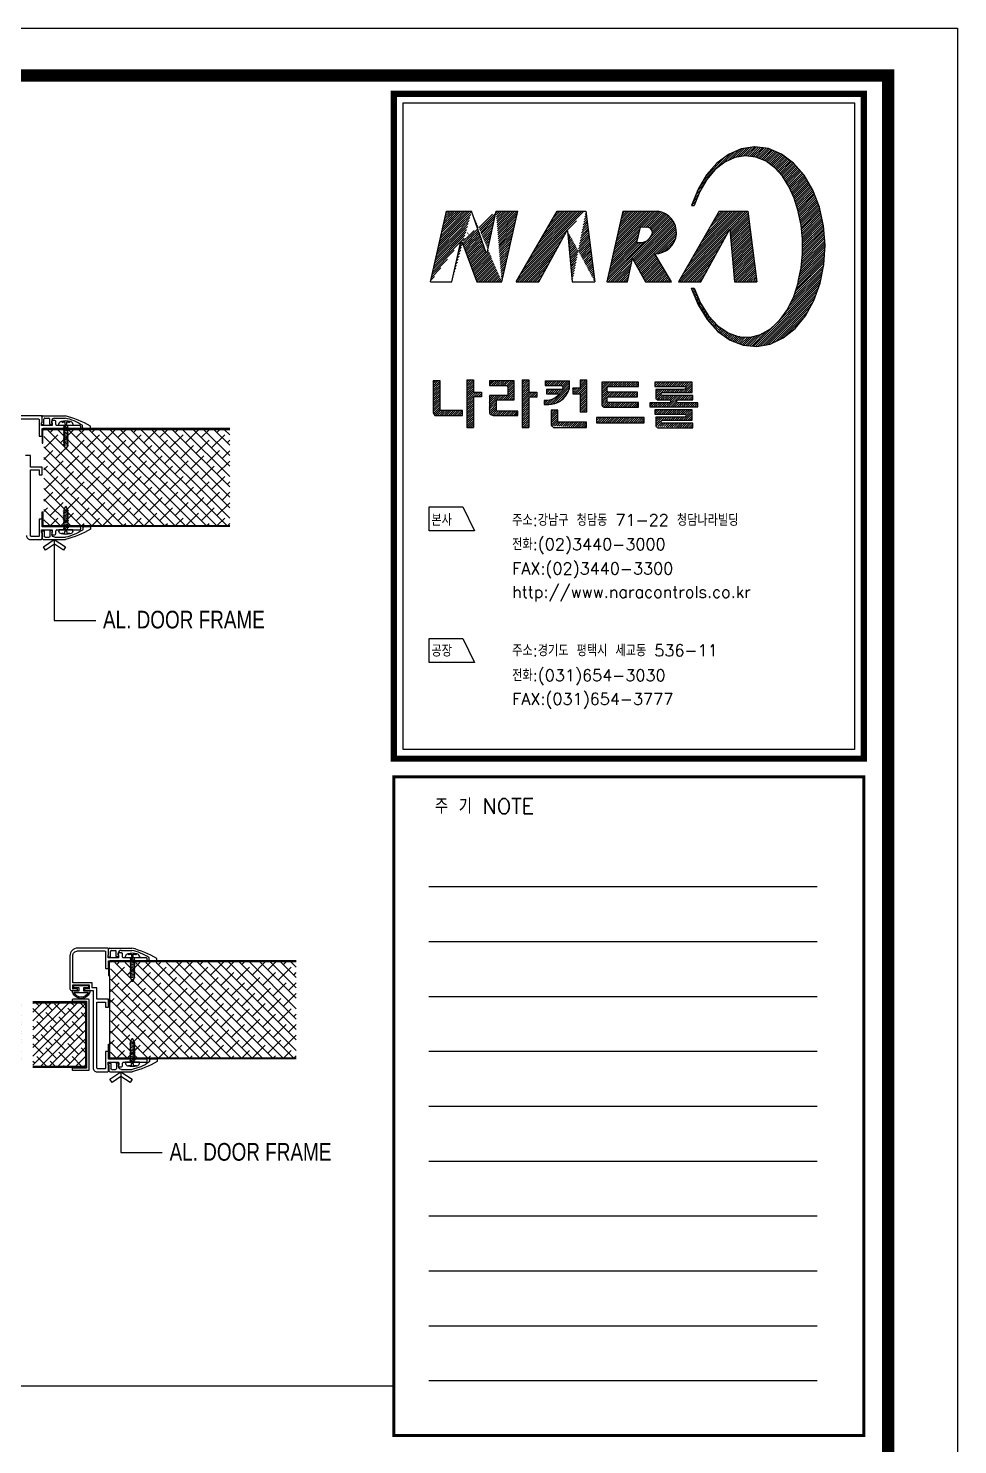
# Model space of a CAD drawing. Header units: millimetres. Extents: x 761574 to 813627, y -447408 to -384263.
# Drawn here: x 813154 to 813627, y -384985 to -384263 of the extents above; entities that cross this region are included whole.
import ezdxf

# ---------------------------------------------------------------- set-up
doc = ezdxf.new("R2010")
doc.units = ezdxf.units.MM
doc.header["$LTSCALE"] = 500
for name, color, linetype in [('50t URETHANE PANEL', 3, 'Continuous'), ('ACCY', 5, 'Continuous'), ('DM', 4, 'Continuous'), ('FORM', 7, 'Continuous'), ('TEXT', 7, 'Continuous'), ('TEXT1', 2, 'Continuous'), ('WID', 4, 'Continuous'), ('몰드', 9, 'Continuous'), ('천정 PANNEL', 2, 'Continuous')]:
    doc.layers.add(name, color=color, linetype=linetype)
doc.styles.add('STYLE1', font='romans.shx', dxfattribs={"bigfont": 'hsw.shx'})
doc.styles.add('글씨1', font='stylu.ttf')
pattern_1 = [(45, (-11.3759, -7.50065), (-0.171711214, 0.171711214), [])]

# ---------------------------------------------------------------- blocks, each defined once
blk = doc.blocks.new('form')
at = {"layer": 'FORM'}
h = blk.add_hatch(dxfattribs=at)
h.set_pattern_fill('ANSI31', color=256, scale=1.942691, style=0)
h.set_pattern_definition(pattern_1)
edge = h.paths.add_edge_path()
edge.add_line((716.28, 522.42), (720.27, 522.42))
edge.add_line((719.34, 533.67), (717.88, 527.02))
edge.add_line((711.49, 533.67), (715.47, 533.67))
edge.add_line((712.35, 522.42), (713.78, 528.86))
edge.add_line((708.92, 522.42), (712.35, 522.42))
edge.add_line((708.92, 522.42), (711.49, 533.67))
edge.add_line((717.81, 527.02), (715.47, 533.67))
edge.add_line((713.9, 528.86), (716.28, 522.42))
edge.add_line((720.27, 522.42), (722.81, 533.67))
edge.add_line((719.34, 533.67), (722.81, 533.67))
h = blk.add_hatch(dxfattribs=at)
h.set_pattern_fill('ANSI31', color=256, scale=1.942691, style=0)
h.set_pattern_definition(pattern_1)
edge = h.paths.add_edge_path()
edge.add_line((729.09, 533.67), (733.65, 533.67))
edge.add_line((731.5, 522.42), (735.09, 522.42))
edge.add_line((730.74, 530.54), (731.5, 522.42))
edge.add_line((726.18, 522.42), (730.63, 530.54))
edge.add_line((733.65, 533.67), (735.09, 522.42))
edge.add_line((722.55, 522.42), (726.18, 522.42))
edge.add_line((722.55, 522.42), (729.09, 533.67))
h = blk.add_hatch(dxfattribs=at)
h.set_pattern_fill('ANSI31', color=256, scale=1.942691, style=0)
h.set_pattern_definition(pattern_1)
edge = h.paths.add_edge_path(flags=16)
edge.add_arc((742.35, 530.64), 1.96, 269.4167, 343.4025)
edge.add_arc((743.39, 530.25), 0.855, 348.5468, 460.0762)
edge.add_line((743.24, 531.09), (742.29, 531.1))
edge.add_line((742.29, 531.1), (741.72, 528.67))
edge.add_line((741.72, 528.67), (742.33, 528.68))
edge = h.paths.add_edge_path()
edge.add_arc((744.68, 530.29), 3.4, 269.0634, 442.7978)
edge.add_line((745.11, 533.67), (739.53, 533.67))
edge.add_line((739.53, 533.67), (736.99, 522.42))
edge.add_line((736.99, 522.42), (740.29, 522.42))
edge.add_line((740.29, 522.42), (741.1, 526.15))
edge.add_line((741.1, 526.15), (743.16, 522.42))
edge.add_line((743.16, 522.42), (747.3, 522.42))
edge.add_line((747.3, 522.42), (744.63, 526.89))
h = blk.add_hatch(dxfattribs=at)
h.set_pattern_fill('ANSI31', color=256, scale=1.942691, style=0)
h.set_pattern_definition(pattern_1)
h.paths.add_polyline_path([(754.86, 533.67), (759.44, 533.67), (760.86, 522.42), (757.31, 522.42), (756.55, 530.81), (751.98, 522.42), (748.42, 522.42)])
h = blk.add_hatch(dxfattribs=at)
h.set_pattern_fill('ANSI31', color=256, scale=1.942691, style=0)
h.set_pattern_definition(pattern_1)
h.paths.add_polyline_path([(710.46, 506.65), (709.33, 506.65), (709.33, 501.59), (709.39, 501.43), (709.49, 501.3), (709.64, 501.15), (709.74, 501.13), (709.88, 501.1), (714.03, 501.1), (714.03, 501.91), (710.46, 501.91)])
edge = h.paths.add_edge_path(flags=16)
edge.add_line((709.65, 501.14), (709.53, 501.27))
h = blk.add_hatch(dxfattribs=at)
h.set_pattern_fill('ANSI31', color=256, scale=1.942691, style=0)
h.set_pattern_definition(pattern_1)
h.paths.add_polyline_path([(715.78, 506.81), (715.78, 504.83), (717.05, 504.83), (717.05, 504.1), (715.79, 504.1), (715.79, 499.19), (714.7, 499.19), (714.7, 506.81)])
h = blk.add_hatch(dxfattribs=at)
h.set_pattern_fill('ANSI31', color=256, scale=1.942691, style=0)
h.set_pattern_definition(pattern_1)
h.paths.add_polyline_path([(722.25, 506.67), (718.34, 506.67), (718.34, 505.88), (721, 505.88), (721.1, 505.85), (721.2, 505.77), (721.24, 505.65), (721.24, 504.32), (718.39, 504.32), (718.33, 504.29), (718.31, 504.24), (718.31, 501.49), (718.37, 501.37), (718.46, 501.29), (718.62, 501.21), (718.89, 501.14), (722.85, 501.14), (722.85, 501.82), (719.56, 501.82), (719.45, 501.88), (719.43, 501.96), (719.43, 503.42), (719.45, 503.51), (719.53, 503.61), (722.25, 503.61)])
edge = h.paths.add_edge_path()
edge.add_line((718.31, 504.23), (718.4, 504.32))
edge.add_line((718.47, 501.28), (718.36, 501.39))
h = blk.add_hatch(dxfattribs=at)
h.set_pattern_fill('ANSI31', color=256, scale=1.942691, style=0)
h.set_pattern_definition(pattern_1)
h.paths.add_polyline_path([(723.54, 506.81), (724.58, 506.81), (724.58, 504.84), (725.83, 504.84), (725.83, 504.05), (724.58, 504.05), (724.58, 499.19), (723.54, 499.19)])
h = blk.add_hatch(dxfattribs=at)
h.set_pattern_fill('ANSI31', color=256, scale=1.942691, style=0)
h.set_pattern_definition(pattern_1)
h.paths.add_polyline_path([(727.17, 506.65), (731.07, 506.65), (731.07, 505.84), (731.07, 505.45), (730.77, 504.79), (730.44, 504.23), (730.05, 503.77), (729.45, 503.35), (729.02, 503.14), (728.72, 503.03), (728.2, 502.91), (727.79, 502.86), (727.02, 502.86), (727.02, 503.54), (727.52, 503.54), (727.88, 503.57), (728.24, 503.69), (728.62, 503.84), (728.94, 504.03), (729.2, 504.24), (729.37, 504.38), (729.4, 504.5), (729.34, 504.59), (727.39, 504.59), (727.39, 505.25), (729.83, 505.25), (729.93, 505.38), (729.98, 505.56), (729.95, 505.74), (729.86, 505.84), (729.79, 505.9), (727.17, 505.9)])
edge = h.paths.add_edge_path(flags=16)
edge.add_line((730, 503.73), (730.14, 503.87))
h = blk.add_hatch(dxfattribs=at)
h.set_pattern_fill('ANSI31', color=256, scale=1.942691, style=0)
h.set_pattern_definition(pattern_1)
h.paths.add_polyline_path([(733.81, 501.67), (732.75, 501.67), (732.75, 504.58), (731.58, 504.58), (731.58, 505.46), (732.74, 505.46), (732.74, 506.81), (733.81, 506.81)])
h = blk.add_hatch(dxfattribs=at)
h.set_pattern_fill('ANSI31', color=256, scale=1.942691, style=0)
h.set_pattern_definition(pattern_1)
h.paths.add_polyline_path([(742.04, 506.45), (736.2, 506.45), (736.2, 502.78), (736.23, 502.67), (736.31, 502.59), (736.47, 502.48), (736.54, 502.46), (742.05, 502.46), (742.05, 503.21), (737.16, 503.21), (737.06, 503.27), (737.03, 503.32), (737.03, 503.93), (737.07, 504.02), (737.16, 504.08), (737.23, 504.09), (741.87, 504.09), (741.87, 504.84), (737.28, 504.84), (737.13, 504.87), (737.05, 504.92), (737.04, 504.98), (737.04, 505.56), (737.09, 505.64), (737.17, 505.71), (737.26, 505.74), (742.04, 505.74)])
h = blk.add_hatch(dxfattribs=at)
h.set_pattern_fill('ANSI31', color=256, scale=1.942691, style=0)
h.set_pattern_definition(pattern_1)
h.paths.add_polyline_path([(750.58, 506.42), (744.64, 506.42), (744.64, 505.75), (749.4, 505.75), (749.53, 505.71), (749.58, 505.64), (749.6, 505.55), (749.59, 505.44), (749.43, 505.31), (749.26, 505.27), (744.77, 505.27), (744.77, 503.89), (744.81, 503.8), (744.89, 503.73), (745, 503.63), (745.08, 503.6), (746.98, 503.6), (747.07, 503.57), (747.11, 503.53), (747.14, 503.5), (747.14, 503.29), (747.11, 503.2), (747, 503.15), (743.86, 503.15), (743.86, 502.48), (751.47, 502.48), (751.47, 503.15), (748.35, 503.15), (748.21, 503.18), (748.16, 503.27), (748.16, 503.52), (748.23, 503.59), (748.34, 503.64), (750.67, 503.64), (750.67, 504.31), (745.8, 504.31), (745.69, 504.37), (745.65, 504.45), (745.65, 504.67), (745.73, 504.76), (745.87, 504.8), (750.58, 504.8)])
edge = h.paths.add_edge_path(flags=16)
edge.add_line((744.93, 503.69), (744.81, 503.82))
h = blk.add_hatch(dxfattribs=at)
h.set_pattern_fill('ANSI31', color=256, scale=1.942691, style=0)
h.set_pattern_definition(pattern_1)
edge = h.paths.add_edge_path()
edge.add_line((728.13, 502), (728.13, 499.59))
edge.add_line((728.13, 499.59), (728.19, 499.49))
edge.add_line((728.19, 499.49), (728.28, 499.4))
edge.add_line((728.28, 499.4), (728.4, 499.32))
edge.add_line((728.4, 499.32), (728.51, 499.24))
edge.add_line((728.51, 499.24), (728.63, 499.17))
edge.add_line((729.21, 500.07), (729.21, 502))
edge.add_line((729.21, 502), (728.13, 502))
edge.add_line((728.62, 499.17), (728.63, 499.19))
edge.add_line((728.23, 499.45), (728.18, 499.49))
edge.add_line((733.78, 499.19), (733.78, 500.07))
edge.add_line((733.78, 500.07), (729.21, 500.07))
edge.add_line((728.6, 499.19), (733.78, 499.19))
h = blk.add_hatch(dxfattribs=at)
h.set_pattern_fill('ANSI31', color=256, scale=1.942691, style=0)
h.set_pattern_definition(pattern_1)
h.paths.add_polyline_path([(742.96, 499.98), (742.96, 500.81), (735.37, 500.81), (735.37, 499.98)])
h = blk.add_hatch(dxfattribs=at)
h.set_pattern_fill('ANSI31', color=256, scale=1.942691, style=0)
h.set_pattern_definition(pattern_1)
h.paths.add_polyline_path([(750.58, 500.39), (750.58, 502.04), (744.64, 502.04), (744.64, 501.34), (749.4, 501.34), (749.52, 501.3), (749.58, 501.23), (749.6, 501.14), (749.59, 501.03), (749.46, 500.9), (749.34, 500.86), (744.81, 500.86), (744.77, 500.86), (744.77, 499.49), (744.81, 499.4), (744.89, 499.32), (745, 499.23), (745.12, 499.18), (750.67, 499.18), (750.67, 499.91), (745.8, 499.91), (745.69, 499.97), (745.65, 500.04), (745.65, 500.26), (745.73, 500.35), (745.87, 500.39)])
edge = h.paths.add_edge_path(flags=16)
edge.add_line((750.65, 499.18), (750.67, 499.21))
edge.add_line((744.91, 499.3), (744.81, 499.41))
at = {"layer": 'FORM', "color": 3}
for p, q in [((757.45, 542.22), (758.9, 543.68)), ((757.86, 542.29), (759.31, 543.74)), ((758.27, 542.35), (759.72, 543.81)), ((758.68, 542.42), (760.13, 543.87)), ((759.09, 542.46), (760.54, 543.91)), ((759.39, 542.44), (760.84, 543.89)), ((759.69, 542.4), (761.14, 543.85)), ((760, 542.37), (761.44, 543.81)), ((760.3, 542.33), (761.75, 543.77)), ((760.61, 542.29), (762.05, 543.73)), ((760.88, 542.22), (762.35, 543.69)), ((752.26, 538.4), (756.71, 542.86)), ((752.78, 539.27), (755.74, 542.23)), ((755.34, 541.14), (757.32, 543.13)), ((756.23, 541.68), (757.94, 543.39)), ((756.86, 541.97), (758.5, 543.61)), ((761.12, 542.12), (762.66, 543.65)), ((761.36, 542.01), (762.91, 543.56)), ((761.61, 541.91), (763.15, 543.46)), ((761.85, 541.81), (763.39, 543.36)), ((762.09, 541.71), (763.63, 543.26)), ((762.34, 541.61), (763.88, 543.15)), ((762.54, 541.47), (764.12, 543.05)), ((762.74, 541.33), (764.36, 542.95)), ((762.93, 541.18), (764.6, 542.85)), ((763.13, 541.03), (764.83, 542.74)), ((763.32, 540.88), (765.03, 542.59)), ((763.52, 540.74), (765.23, 542.44)), ((763.72, 540.59), (765.42, 542.3)), ((763.88, 540.41), (765.62, 542.15)), ((764.04, 540.23), (765.82, 542)), ((764.21, 540.05), (766.01, 541.85)), ((764.37, 539.87), (766.21, 541.71)), ((764.53, 539.69), (766.4, 541.56)), ((764.69, 539.51), (766.6, 541.41)), ((764.86, 539.33), (766.78, 541.25)), ((765, 539.13), (766.94, 541.07)), ((765.14, 538.92), (767.1, 540.88)), ((765.27, 538.71), (767.26, 540.7)), ((765.41, 538.5), (767.42, 540.52)), ((765.54, 538.29), (767.58, 540.33)), ((765.67, 538.08), (767.74, 540.15)), ((765.81, 537.87), (767.9, 539.97)), ((765.94, 537.66), (768.06, 539.78)), ((766.05, 537.43), (768.22, 539.6)), ((766.16, 537.2), (768.38, 539.41)), ((766.27, 536.96), (768.51, 539.2)), ((751.15, 536.27), (751.95, 537.06)), ((751.38, 536.84), (752.44, 537.9)), ((751.74, 537.54), (752.95, 538.75)), ((766.38, 536.72), (768.64, 538.99)), ((766.48, 536.49), (768.77, 538.77)), ((766.59, 536.25), (768.89, 538.55)), ((766.7, 536.01), (769.02, 538.34)), ((766.8, 535.78), (769.15, 538.12)), ((766.89, 535.52), (769.27, 537.9)), ((766.97, 535.26), (769.4, 537.69)), ((767.05, 534.99), (769.53, 537.47)), ((767.13, 534.73), (769.65, 537.25)), ((767.21, 534.47), (769.78, 537.04)), ((750.49, 534.58), (751.17, 535.25)), ((750.69, 535.12), (751.4, 535.83)), ((750.84, 534.58), (750.93, 534.67)), ((750.92, 535.69), (751.63, 536.4)), ((767.29, 534.2), (769.88, 536.79)), ((767.37, 533.94), (769.97, 536.55)), ((767.45, 533.68), (770.07, 536.3)), ((767.51, 533.39), (770.17, 536.05)), ((767.57, 533.11), (770.26, 535.8)), ((767.63, 532.83), (770.36, 535.55)), ((767.69, 532.54), (770.45, 535.3)), ((767.75, 532.26), (770.55, 535.06)), ((767.81, 531.98), (770.64, 534.81)), ((750.47, 534.58), (750.89, 534.58)), ((767.87, 531.69), (770.74, 534.56)), ((767.93, 531.41), (770.83, 534.31)), ((767.96, 531.09), (770.9, 534.03)), ((767.99, 530.78), (770.96, 533.75)), ((768.02, 530.47), (771.02, 533.47)), ((768.06, 530.16), (771.08, 533.19)), ((768.09, 529.85), (771.14, 532.91)), ((768.12, 529.54), (771.21, 532.63)), ((768.15, 529.23), (771.27, 532.34)), ((768.15, 526.82), (771.58, 530.25)), ((768.16, 528.89), (771.33, 532.06)), ((768.16, 528.55), (771.39, 531.78)), ((768.16, 528.2), (771.46, 531.5)), ((768.16, 527.86), (771.5, 531.2)), ((768.16, 527.52), (771.53, 530.88)), ((768.16, 527.17), (771.55, 530.57)), ((767.81, 524.08), (771.71, 527.98)), ((767.9, 524.51), (771.72, 528.34)), ((767.96, 524.91), (771.7, 528.65)), ((767.99, 525.29), (771.67, 528.97)), ((768.03, 525.67), (771.65, 529.29)), ((768.07, 526.06), (771.63, 529.61)), ((768.11, 526.44), (771.6, 529.93)), ((767.16, 521.36), (771.58, 525.79)), ((767.32, 521.87), (771.6, 526.15)), ((767.49, 522.38), (771.63, 526.52)), ((767.54, 522.77), (771.65, 526.88)), ((767.63, 523.21), (771.67, 527.25)), ((767.72, 523.64), (771.69, 527.61)), ((765.92, 518.41), (771.26, 523.75)), ((766.25, 519.08), (771.35, 524.18)), ((766.58, 519.76), (771.43, 524.61)), ((766.83, 520.35), (771.52, 525.04)), ((766.99, 520.86), (771.56, 525.42)), ((750.44, 521.4), (750.92, 521.4)), ((750.52, 521.21), (750.71, 521.4)), ((750.62, 520.96), (750.96, 521.31)), ((760.36, 512.16), (771.09, 522.89)), ((760.67, 512.13), (771, 522.46)), ((761.03, 512.14), (770.87, 521.99)), ((761.44, 512.22), (770.68, 521.45)), ((765.35, 517.5), (771.17, 523.32)), ((750.71, 520.72), (751.06, 521.06)), ((750.81, 520.48), (751.16, 520.82)), ((750.91, 520.23), (751.26, 520.58)), ((751.01, 519.99), (751.36, 520.33)), ((751.11, 519.74), (751.46, 520.09)), ((751.21, 519.5), (751.56, 519.85)), ((751.31, 519.25), (751.66, 519.61)), ((751.41, 519.01), (751.76, 519.36)), ((751.51, 518.76), (751.86, 519.12)), ((751.63, 518.55), (751.98, 518.9)), ((761.86, 512.29), (770.49, 520.92)), ((762.28, 512.37), (770.29, 520.38)), ((762.7, 512.44), (770.1, 519.84)), ((763.18, 512.57), (769.85, 519.25)), ((751.76, 518.33), (752.12, 518.69)), ((751.89, 518.12), (752.25, 518.47)), ((752.02, 517.91), (752.38, 518.26)), ((752.15, 517.69), (752.51, 518.05)), ((752.29, 517.48), (752.64, 517.84)), ((752.42, 517.27), (752.77, 517.63)), ((752.55, 517.06), (752.91, 517.42)), ((752.68, 516.84), (753.04, 517.2)), ((752.81, 516.63), (753.17, 516.99)), ((752.94, 516.42), (753.34, 516.82)), ((753.1, 516.24), (753.5, 516.64)), ((763.83, 512.88), (769.43, 518.48)), ((764.48, 513.19), (769, 517.71)), ((765.22, 513.59), (768.48, 516.85)), ((753.26, 516.06), (753.67, 516.46)), ((753.43, 515.88), (753.83, 516.28)), ((753.59, 515.7), (754, 516.1)), ((753.75, 515.52), (754.16, 515.92)), ((753.92, 515.34), (754.33, 515.75)), ((754.08, 515.16), (754.49, 515.57)), ((754.24, 514.98), (754.66, 515.39)), ((754.41, 514.8), (754.86, 515.25)), ((754.57, 514.62), (755.07, 515.11)), ((754.75, 514.45), (755.27, 514.98)), ((754.95, 514.31), (755.48, 514.84)), ((755.15, 514.17), (755.68, 514.7)), ((755.36, 514.03), (755.89, 514.56)), ((755.56, 513.88), (756.09, 514.42)), ((760.05, 512.19), (762.48, 514.62)), ((755.76, 513.74), (756.3, 514.28)), ((755.96, 513.6), (756.55, 514.19)), ((756.16, 513.46), (756.81, 514.1)), ((756.36, 513.31), (757.06, 514.02)), ((756.56, 513.17), (757.32, 513.93)), ((756.8, 513.07), (757.57, 513.84)), ((757.05, 512.97), (757.83, 513.75)), ((757.28, 512.86), (758.16, 513.74)), ((757.54, 512.78), (758.42, 513.65)), ((757.79, 512.68), (758.75, 513.64)), ((758.04, 512.59), (759.08, 513.63)), ((758.28, 512.49), (759.42, 513.62)), ((758.53, 512.39), (759.75, 513.61)), ((758.8, 512.32), (760.19, 513.72)), ((759.11, 512.29), (760.66, 513.84)), ((759.42, 512.26), (761.12, 513.96)), ((759.74, 512.23), (761.68, 514.17))]:
    blk.add_line(p, q, dxfattribs=at)
at = {"layer": 'FORM', "color": 7}
for p, q in [((708.92, 522.42), (711.49, 533.67)), ((717.81, 527.02), (715.47, 533.67)), ((719.34, 533.67), (717.88, 527.02)), ((720.27, 522.42), (722.81, 533.67)), ((722.55, 522.42), (729.09, 533.67)), ((733.65, 533.67), (735.09, 522.42)), ((739.53, 533.67), (736.99, 522.42)), ((754.86, 533.67), (748.42, 522.42)), ((759.44, 533.67), (760.86, 522.42)), ((726.18, 522.42), (730.63, 530.54)), ((730.74, 530.54), (731.5, 522.42)), ((742.29, 531.1), (741.72, 528.67)), ((743.24, 531.09), (742.29, 531.1)), ((751.98, 522.42), (756.55, 530.81)), ((756.55, 530.81), (757.31, 522.42)), ((712.35, 522.42), (713.78, 528.86)), ((713.9, 528.86), (716.28, 522.42)), ((741.72, 528.67), (742.33, 528.68)), ((740.29, 522.42), (741.1, 526.15)), ((741.1, 526.15), (743.16, 522.42)), ((747.3, 522.42), (744.63, 526.89)), ((710.46, 506.65), (709.33, 506.65)), ((709.33, 506.65), (709.33, 501.59)), ((710.46, 501.91), (710.46, 506.65)), ((714.7, 506.81), (714.7, 499.19)), ((714.7, 506.81), (715.78, 506.81)), ((715.78, 506.81), (715.78, 504.83)), ((722.25, 506.67), (718.34, 506.67)), ((718.34, 506.67), (718.34, 505.88)), ((718.34, 505.88), (721, 505.88)), ((721, 505.88), (721.1, 505.85)), ((721.1, 505.85), (721.2, 505.77)), ((721.2, 505.77), (721.24, 505.65)), ((721.24, 505.65), (721.24, 504.32)), ((722.25, 503.61), (722.25, 506.67)), ((723.54, 506.81), (723.54, 499.19)), ((723.54, 506.81), (724.58, 506.81)), ((724.58, 506.81), (724.58, 504.84)), ((727.17, 506.65), (727.17, 505.9)), ((727.17, 505.9), (729.79, 505.9)), ((729.79, 505.9), (729.86, 505.84)), ((729.93, 505.38), (729.83, 505.25)), ((729.86, 505.84), (729.95, 505.74)), ((729.98, 505.56), (729.93, 505.38)), ((729.95, 505.74), (729.98, 505.56)), ((730.77, 504.79), (731.07, 505.45)), ((731.07, 505.84), (731.07, 506.65)), ((731.07, 505.45), (731.07, 505.84)), ((731.58, 505.46), (731.58, 504.58)), ((732.74, 505.46), (731.58, 505.46)), ((732.74, 506.81), (732.74, 505.46)), ((732.74, 506.81), (733.81, 506.81)), ((733.81, 501.67), (733.81, 506.81)), ((742.04, 506.45), (736.2, 506.45)), ((736.2, 506.45), (736.2, 502.78)), ((737.04, 505.56), (737.09, 505.64)), ((737.04, 504.98), (737.04, 505.56)), ((737.09, 505.64), (737.17, 505.71)), ((737.17, 505.71), (737.26, 505.74)), ((737.26, 505.74), (742.04, 505.74)), ((742.04, 505.74), (742.04, 506.45)), ((750.58, 506.42), (744.64, 506.42)), ((744.64, 506.42), (744.64, 505.75)), ((744.64, 505.75), (749.4, 505.75)), ((749.43, 505.31), (749.26, 505.27)), ((749.4, 505.75), (749.53, 505.71)), ((749.59, 505.44), (749.43, 505.31)), ((749.53, 505.71), (749.58, 505.64)), ((749.58, 505.64), (749.6, 505.55)), ((749.6, 505.55), (749.59, 505.44)), ((750.58, 504.8), (750.58, 506.42)), ((715.78, 504.83), (717.05, 504.83)), ((715.79, 504.1), (715.79, 499.19)), ((717.05, 504.1), (715.79, 504.1)), ((717.05, 504.83), (717.05, 504.1)), ((718.31, 504.23), (718.4, 504.32)), ((718.33, 504.29), (718.31, 504.24)), ((718.31, 504.24), (718.31, 501.49)), ((718.39, 504.32), (718.33, 504.29)), ((721.24, 504.32), (718.39, 504.32)), ((719.43, 503.42), (719.45, 503.51)), ((719.43, 501.96), (719.43, 503.42)), ((719.45, 503.51), (719.53, 503.61)), ((719.53, 503.61), (722.25, 503.61)), ((724.58, 504.84), (725.83, 504.84)), ((724.58, 504.05), (724.58, 499.19)), ((725.83, 504.05), (724.58, 504.05)), ((725.83, 504.84), (725.83, 504.05)), ((727.02, 503.54), (727.02, 502.86)), ((727.52, 503.54), (727.02, 503.54)), ((727.39, 505.25), (727.39, 504.59)), ((729.83, 505.25), (727.39, 505.25)), ((727.39, 504.59), (729.34, 504.59)), ((727.88, 503.57), (727.52, 503.54)), ((728.24, 503.69), (727.88, 503.57)), ((728.62, 503.84), (728.24, 503.69)), ((728.94, 504.03), (728.62, 503.84)), ((728.72, 503.03), (729.02, 503.14)), ((729.2, 504.24), (728.94, 504.03)), ((729.02, 503.14), (729.45, 503.35)), ((729.37, 504.38), (729.2, 504.24)), ((729.34, 504.59), (729.4, 504.5)), ((729.4, 504.5), (729.37, 504.38)), ((729.45, 503.35), (730.05, 503.77)), ((730, 503.73), (730.14, 503.87)), ((730.05, 503.77), (730.44, 504.23)), ((730.44, 504.23), (730.77, 504.79)), ((731.58, 504.58), (732.75, 504.58)), ((732.75, 504.58), (732.75, 501.67)), ((737.03, 503.93), (737.07, 504.02)), ((737.03, 503.32), (737.03, 503.93)), ((737.06, 503.27), (737.03, 503.32)), ((737.05, 504.92), (737.04, 504.98)), ((737.13, 504.87), (737.05, 504.92)), ((737.16, 503.21), (737.06, 503.27)), ((737.07, 504.02), (737.16, 504.08)), ((737.28, 504.84), (737.13, 504.87)), ((737.16, 504.08), (737.23, 504.09)), ((742.05, 503.21), (737.16, 503.21)), ((737.23, 504.09), (741.87, 504.09)), ((741.87, 504.84), (737.28, 504.84)), ((741.87, 504.09), (741.87, 504.84)), ((742.05, 502.46), (742.05, 503.21)), ((747, 503.15), (743.86, 503.15)), ((743.86, 503.15), (743.86, 502.48)), ((749.26, 505.27), (744.77, 505.27)), ((744.77, 505.27), (744.77, 503.89)), ((744.77, 503.89), (744.81, 503.8)), ((744.93, 503.69), (744.81, 503.82)), ((744.81, 503.8), (744.89, 503.73)), ((744.89, 503.73), (745, 503.63)), ((745, 503.63), (745.08, 503.6)), ((745.08, 503.6), (746.98, 503.6)), ((745.65, 504.67), (745.73, 504.76)), ((745.65, 504.45), (745.65, 504.67)), ((745.69, 504.37), (745.65, 504.45)), ((745.8, 504.31), (745.69, 504.37)), ((745.73, 504.76), (745.87, 504.8)), ((750.67, 504.31), (745.8, 504.31)), ((745.87, 504.8), (750.58, 504.8)), ((746.98, 503.6), (747.07, 503.57)), ((747.11, 503.2), (747, 503.15)), ((747.07, 503.57), (747.11, 503.53)), ((747.11, 503.53), (747.14, 503.5)), ((747.14, 503.29), (747.11, 503.2)), ((747.14, 503.5), (747.14, 503.29)), ((748.16, 503.52), (748.23, 503.59)), ((748.16, 503.27), (748.16, 503.52)), ((748.21, 503.18), (748.16, 503.27)), ((748.35, 503.15), (748.21, 503.18)), ((748.23, 503.59), (748.34, 503.64)), ((748.34, 503.64), (750.67, 503.64)), ((751.47, 503.15), (748.35, 503.15)), ((750.67, 503.64), (750.67, 504.31)), ((751.47, 502.48), (751.47, 503.15)), ((709.33, 501.59), (709.39, 501.43)), ((709.39, 501.43), (709.49, 501.3)), ((709.49, 501.3), (709.64, 501.15)), ((709.65, 501.14), (709.53, 501.27)), ((709.64, 501.15), (709.74, 501.13)), ((709.74, 501.13), (709.88, 501.1)), ((709.88, 501.1), (714.03, 501.1)), ((714.03, 501.91), (710.46, 501.91)), ((714.03, 501.1), (714.03, 501.91)), ((718.31, 501.49), (718.37, 501.37)), ((718.47, 501.28), (718.36, 501.39)), ((718.37, 501.37), (718.46, 501.29)), ((718.46, 501.29), (718.62, 501.21)), ((718.62, 501.21), (718.89, 501.14)), ((718.89, 501.14), (722.85, 501.14)), ((719.45, 501.88), (719.43, 501.96)), ((719.56, 501.82), (719.45, 501.88)), ((722.85, 501.82), (719.56, 501.82)), ((722.85, 501.14), (722.85, 501.82)), ((727.02, 502.86), (727.79, 502.86)), ((727.79, 502.86), (728.2, 502.91)), ((729.21, 502), (728.13, 502)), ((728.13, 502), (728.13, 499.59)), ((728.2, 502.91), (728.72, 503.03)), ((729.21, 500.07), (729.21, 502)), ((735.37, 500.81), (735.37, 499.98)), ((742.96, 500.81), (735.37, 500.81)), ((736.2, 502.78), (736.23, 502.67)), ((736.23, 502.67), (736.31, 502.59)), ((736.31, 502.59), (736.47, 502.48)), ((736.47, 502.48), (736.54, 502.46)), ((736.54, 502.46), (742.05, 502.46)), ((742.96, 499.98), (742.96, 500.81)), ((743.86, 502.48), (751.47, 502.48)), ((750.58, 502.04), (744.64, 502.04)), ((744.64, 502.04), (744.64, 501.34)), ((744.64, 501.34), (749.4, 501.34)), ((744.81, 500.86), (744.77, 500.86)), ((744.77, 500.86), (744.77, 499.49)), ((749.34, 500.86), (744.81, 500.86)), ((749.46, 500.9), (749.34, 500.86)), ((749.4, 501.34), (749.52, 501.3)), ((749.59, 501.03), (749.46, 500.9)), ((749.52, 501.3), (749.58, 501.23)), ((749.58, 501.23), (749.6, 501.14)), ((749.6, 501.14), (749.59, 501.03)), ((750.58, 500.39), (750.58, 502.04)), ((714.7, 499.19), (715.79, 499.19)), ((723.54, 499.19), (724.58, 499.19)), ((728.13, 499.59), (728.19, 499.49)), ((728.23, 499.45), (728.18, 499.49)), ((728.19, 499.49), (728.28, 499.4)), ((728.28, 499.4), (728.4, 499.32)), ((728.4, 499.32), (728.51, 499.24)), ((728.51, 499.24), (728.63, 499.17)), ((728.6, 499.19), (733.78, 499.19)), ((728.62, 499.17), (728.63, 499.19)), ((733.78, 500.07), (729.21, 500.07)), ((733.78, 499.19), (733.78, 500.07)), ((735.37, 499.98), (742.96, 499.98)), ((744.77, 499.49), (744.81, 499.4)), ((744.91, 499.3), (744.81, 499.41)), ((744.81, 499.4), (744.89, 499.32)), ((744.89, 499.32), (745, 499.23)), ((745, 499.23), (745.12, 499.18)), ((745.12, 499.18), (750.67, 499.18)), ((745.65, 500.26), (745.73, 500.35)), ((745.65, 500.04), (745.65, 500.26)), ((745.69, 499.97), (745.65, 500.04)), ((745.8, 499.91), (745.69, 499.97)), ((745.73, 500.35), (745.87, 500.39)), ((750.67, 499.91), (745.8, 499.91)), ((745.87, 500.39), (750.58, 500.39)), ((750.65, 499.18), (750.67, 499.21)), ((750.67, 499.18), (750.67, 499.91)), ((708.66, 426.09), (770.47, 426.09)), ((708.66, 417.35), (770.47, 417.35)), ((708.66, 408.6), (770.47, 408.6)), ((708.66, 399.86), (770.47, 399.86)), ((708.66, 391.12), (770.47, 391.12)), ((708.66, 382.38), (770.47, 382.38)), ((708.66, 373.64), (770.47, 373.64)), ((708.66, 364.89), (770.47, 364.89)), ((708.66, 356.15), (770.47, 356.15)), ((708.66, 347.41), (770.47, 347.41))]:
    blk.add_line(p, q, dxfattribs=at)
at = {"layer": 'FORM'}
for p, q in [((727.17, 506.65), (731.07, 506.65)), ((733.81, 501.67), (732.75, 501.67))]:
    blk.add_line(p, q, dxfattribs=at)
at = {"layer": 'FORM', "color": 3}
for points in [[(0, 562.79), (792.83, 562.79), (792.83, 0), (0, 0)], [(776.44, 447.93), (704.56, 447.93), (704.56, 550.91), (776.44, 550.91)]]:
    blk.add_lwpolyline(points, close=True, dxfattribs=at)
at = {"layer": 'FORM', "color": 2, "const_width": 1.94}
blk.add_lwpolyline([(12.48, 6.47), (12.48, 555.28), (781.78, 555.28), (781.78, 6.47)], close=True, dxfattribs=at)
at = {"layer": 'FORM', "color": 3}
for points, const_width in [([(777.9, 446.48), (703.1, 446.48), (703.1, 552.36), (777.9, 552.36)], 0.971), ([(703.1, 338.67), (703.1, 443.56), (777.9, 443.56), (777.9, 338.67)], 0.486)]:
    blk.add_lwpolyline(points, close=True, dxfattribs=dict(at, const_width=const_width))
at = {"layer": 'FORM', "color": 3, "flags": 128}
for points in [[(750.44, 521.4), (751.52, 518.73), (752.95, 516.4), (754.67, 514.52), (756.61, 513.14), (758.7, 512.33), (760.86, 512.11), (763.01, 512.5), (765.07, 513.47), (766.96, 515), (768.61, 517.01), (769.96, 519.45), (770.95, 522.2), (771.55, 525.18), (771.73, 528.27), (771.49, 531.35), (770.84, 534.3), (769.8, 537.01), (768.41, 539.38), (766.72, 541.32), (764.8, 542.76), (762.73, 543.64), (760.57, 543.93)], [(760.48, 543.93), (758.39, 543.59), (756.38, 542.71), (754.53, 541.31), (752.88, 539.44), (751.52, 537.17), (750.47, 534.58)], [(762.35, 541.61), (760.73, 542.28), (759.05, 542.48), (757.38, 542.21), (755.77, 541.47), (754.26, 540.3), (752.92, 538.72), (751.79, 536.79), (750.89, 534.58)], [(767.45, 533.67), (766.82, 535.74), (765.97, 537.62), (764.93, 539.25), (763.72, 540.58), (762.39, 541.59)], [(767.47, 522.45), (767.93, 524.63), (768.16, 526.9), (768.16, 529.19), (767.92, 531.46), (767.46, 533.63)], [(750.92, 521.4), (751.9, 519.04), (753.16, 517.01), (754.64, 515.4), (756.3, 514.28), (758.07, 513.67)], [(758.1, 513.66), (759.8, 513.61), (761.46, 514.04), (763.04, 514.94), (764.48, 516.28), (765.73, 518.02), (766.74, 520.08), (767.5, 522.42)]]:
    blk.add_lwpolyline(points, dxfattribs=at)
at = {"layer": 'FORM', "color": 7}
for points in [[(711.49, 533.67), (715.47, 533.67)], [(719.34, 533.67), (722.81, 533.67)], [(729.09, 533.67), (733.65, 533.67)], [(739.53, 533.67), (745.11, 533.67)], [(754.86, 533.67), (759.44, 533.67)], [(708.92, 522.42), (712.35, 522.42)], [(716.28, 522.42), (720.27, 522.42)], [(722.55, 522.42), (726.18, 522.42)], [(731.5, 522.42), (735.09, 522.42)], [(736.99, 522.42), (740.29, 522.42)], [(743.16, 522.42), (747.3, 522.42)], [(748.42, 522.42), (751.98, 522.42)], [(757.31, 522.42), (760.86, 522.42)]]:
    blk.add_lwpolyline(points, dxfattribs=at)
for points in [[(708.72, 486.56), (714.1, 486.56), (715.91, 482.73), (708.72, 482.73)], [(708.72, 465.6), (714.1, 465.6), (715.91, 461.77), (708.72, 461.77)]]:
    blk.add_lwpolyline(points, close=True, dxfattribs=at)
at = {"layer": 'FORM'}
for centre, radius, start, end in [((744.68, 530.29), 3.4, 269.0634, 82.7978), ((743.39, 530.25), 0.855, 348.5468, 100.0762), ((742.35, 530.64), 1.96, 269.4167, 343.4025)]:
    blk.add_arc(centre, radius, start, end, dxfattribs=at)
at = {"layer": 'FORM', "color": 7, "style": 'STYLE1'}
for s, height, p in [('본사', 1.87, (709.08, 483.55)), ('주소:강남구 청담동 71-22 청담나라빌딩', 1.8698, (721.93, 483.54)), ('전화:(02)3440-3000', 1.8698, (721.93, 479.68)), ('FAX:(02)3440-3300', 1.8698, (721.93, 475.82)), ('http://www.naracontrols.co.kr', 1.8698, (721.93, 472.1)), ('공장', 1.87, (709.08, 462.72)), ('주소:경기도 평택시 세교동 536-11', 1.8698, (721.93, 462.77)), ('전화:(031)654-3030', 1.8698, (721.93, 458.81)), ('FAX:(031)654-3777', 1.8698, (721.93, 455.05)), ('주 기 NOTE', 2.428, (709.63, 437.68))]:
    blk.add_text(s, height=height, dxfattribs=at).set_placement(p)
blk = doc.blocks.new('fs')
at = {"layer": 'ACCY'}
for p, q in [((233706.63, -377480.17), (233707.75, -377480.17)), ((233707.75, -377480.17), (233707.75, -377489.17)), ((233707.75, -377489.17), (233706.63, -377489.17)), ((233707.75, -377483.54), (233708.97, -377483.54)), ((233707.75, -377485.8), (233708.51, -377485.8)), ((233708.88, -377485.8), (233709.44, -377485.8)), ((233709.34, -377483.54), (233709.9, -377483.54)), ((233709.81, -377485.8), (233710.37, -377485.8)), ((233710.27, -377483.54), (233710.83, -377483.54)), ((233710.74, -377485.8), (233711.3, -377485.8)), ((233711.2, -377483.54), (233711.76, -377483.54)), ((233711.67, -377485.8), (233712.31, -377485.8)), ((233712.22, -377483.54), (233712.77, -377483.54)), ((233712.69, -377485.8), (233713.24, -377485.8)), ((233713.15, -377483.54), (233713.7, -377483.54)), ((233713.62, -377485.8), (233714.17, -377485.8)), ((233714.08, -377483.54), (233714.63, -377483.54)), ((233714.55, -377485.8), (233715.1, -377485.8)), ((233715.01, -377483.54), (233715.56, -377483.54)), ((233715.48, -377485.8), (233716.03, -377485.8)), ((233715.94, -377483.54), (233716.49, -377483.54)), ((233716.41, -377485.8), (233716.96, -377485.8)), ((233716.87, -377483.54), (233717.42, -377483.54)), ((233717.34, -377485.8), (233717.89, -377485.8)), ((233717.8, -377483.54), (233718.35, -377483.54)), ((233718.27, -377485.8), (233718.82, -377485.8)), ((233718.73, -377483.54), (233719.28, -377483.54)), ((233719.19, -377485.8), (233719.75, -377485.8)), ((233719.66, -377483.54), (233720.21, -377483.54)), ((233720.12, -377485.8), (233720.68, -377485.8)), ((233720.59, -377483.54), (233720.68, -377483.54)), ((233720.68, -377483.54), (233722.83, -377484.39)), ((233720.68, -377485.8), (233722.83, -377484.95))]:
    blk.add_line(p, q, dxfattribs=at)
at = {"layer": 'ACCY', "color": 9, "linetype": 'Continuous'}
for p, q in [((233708.43, -377484.63), (233708.51, -377485.8)), ((233708.51, -377484.62), (233708.88, -377485.8)), ((233709.09, -377483.16), (233709.58, -377486.16)), ((233710.02, -377483.16), (233710.51, -377486.16)), ((233710.95, -377483.16), (233711.44, -377486.16)), ((233711.99, -377483.17), (233712.49, -377486.18)), ((233712.92, -377483.17), (233713.42, -377486.18)), ((233713.85, -377483.17), (233714.35, -377486.18)), ((233714.78, -377483.17), (233715.28, -377486.18)), ((233715.71, -377483.17), (233716.21, -377486.18)), ((233716.64, -377483.17), (233717.14, -377486.18)), ((233717.57, -377483.17), (233718.07, -377486.18)), ((233718.5, -377483.17), (233718.99, -377486.18)), ((233719.43, -377483.17), (233719.92, -377486.18)), ((233720.36, -377483.17), (233720.78, -377485.76))]:
    blk.add_line(p, q, dxfattribs=at)
at = {"layer": 'ACCY', "linetype": 'Continuous'}
for p, q in [((233708.65, -377486.16), (233708.51, -377485.8)), ((233708.73, -377486.17), (233708.88, -377485.8)), ((233709.12, -377483.17), (233708.97, -377483.54)), ((233709.2, -377483.18), (233709.34, -377483.54)), ((233709.58, -377486.16), (233709.44, -377485.8)), ((233709.66, -377486.17), (233709.81, -377485.8)), ((233710.05, -377483.17), (233709.9, -377483.54)), ((233710.13, -377483.18), (233710.27, -377483.54)), ((233710.51, -377486.16), (233710.37, -377485.8)), ((233710.59, -377486.17), (233710.74, -377485.8)), ((233710.98, -377483.17), (233710.83, -377483.54)), ((233711.06, -377483.18), (233711.2, -377483.54)), ((233711.44, -377486.16), (233711.3, -377485.8)), ((233711.52, -377486.17), (233711.67, -377485.8)), ((233711.99, -377483.17), (233711.84, -377483.54)), ((233712.07, -377483.18), (233712.22, -377483.54)), ((233712.46, -377486.16), (233712.31, -377485.8)), ((233712.54, -377486.17), (233712.69, -377485.8)), ((233712.92, -377483.17), (233712.77, -377483.54)), ((233713, -377483.18), (233713.15, -377483.54)), ((233713.39, -377486.16), (233713.24, -377485.8)), ((233713.47, -377486.17), (233713.62, -377485.8)), ((233713.85, -377483.17), (233713.7, -377483.54)), ((233713.93, -377483.18), (233714.08, -377483.54)), ((233714.32, -377486.16), (233714.17, -377485.8)), ((233714.4, -377486.17), (233714.55, -377485.8)), ((233714.78, -377483.17), (233714.63, -377483.54)), ((233714.86, -377483.18), (233715.01, -377483.54)), ((233715.25, -377486.16), (233715.1, -377485.8)), ((233715.33, -377486.17), (233715.48, -377485.8)), ((233715.71, -377483.17), (233715.56, -377483.54)), ((233715.79, -377483.18), (233715.94, -377483.54)), ((233716.18, -377486.16), (233716.03, -377485.8)), ((233716.26, -377486.17), (233716.41, -377485.8)), ((233716.64, -377483.17), (233716.49, -377483.54)), ((233716.72, -377483.18), (233716.87, -377483.54)), ((233717.11, -377486.16), (233716.96, -377485.8)), ((233717.19, -377486.17), (233717.34, -377485.8)), ((233717.57, -377483.17), (233717.42, -377483.54)), ((233717.65, -377483.18), (233717.8, -377483.54)), ((233718.04, -377486.16), (233717.89, -377485.8)), ((233718.12, -377486.17), (233718.27, -377485.8)), ((233718.5, -377483.17), (233718.35, -377483.54)), ((233718.58, -377483.18), (233718.73, -377483.54)), ((233718.96, -377486.16), (233718.82, -377485.8)), ((233719.04, -377486.17), (233719.19, -377485.8)), ((233719.43, -377483.17), (233719.28, -377483.54)), ((233719.51, -377483.18), (233719.66, -377483.54)), ((233719.89, -377486.16), (233719.75, -377485.8)), ((233719.97, -377486.17), (233720.12, -377485.8)), ((233720.36, -377483.17), (233720.21, -377483.54)), ((233720.44, -377483.18), (233720.59, -377483.54))]:
    blk.add_line(p, q, dxfattribs=at)
at = {"layer": 'ACCY'}
blk.add_lwpolyline([(233705.21, -377487.55), (233705.44, -377487.3), (233705.55, -377487.01), (233705.57, -377486.71), (233705.53, -377486.4), (233705.46, -377486.1), (233705.38, -377485.82), (233705.33, -377485.59), (233705.32, -377485.41), (233705.39, -377485.3), (233705.52, -377485.24), (233705.7, -377485.22), (233705.92, -377485.23), (233706.15, -377485.25), (233706.38, -377485.26), (233706.61, -377485.25), (233706.8, -377485.2), (233706.95, -377485.11), (233707.06, -377484.99), (233707.13, -377484.83), (233707.15, -377484.67), (233707.13, -377484.51), (233707.06, -377484.35), (233706.95, -377484.23), (233706.8, -377484.14), (233706.61, -377484.09), (233706.38, -377484.08), (233706.15, -377484.09), (233705.92, -377484.11), (233705.7, -377484.12), (233705.52, -377484.1), (233705.39, -377484.04), (233705.32, -377483.93), (233705.33, -377483.75), (233705.38, -377483.52), (233705.46, -377483.24), (233705.53, -377482.94), (233705.57, -377482.63), (233705.55, -377482.33), (233705.44, -377482.04), (233705.21, -377481.79)], dxfattribs=at)
for centre, radius, start, end in [((233715.41, -377484.67), 10.59, 164.20502, 195.79498), ((233707.26, -377482.15), 2.08, 107.62742, 169.88802), ((233707.26, -377487.19), 2.08, 190.11197, 252.37259)]:
    blk.add_arc(centre, radius, start, end, dxfattribs=at)
at = {"layer": 'ACCY', "color": 9, "linetype": 'Continuous'}
blk.add_arc((233708.47, -377484.65), 0.0454, 40.72712, 159.31493, dxfattribs=at)
at = {"layer": 'ACCY', "linetype": 'Continuous'}
for centre, radius, start, end in [((233708.7, -377486.11), 0.0698, 229.86612, 299.92465), ((233709.15, -377483.23), 0.0698, 49.86612, 119.92465), ((233709.63, -377486.11), 0.0698, 229.86612, 299.92465), ((233710.08, -377483.23), 0.0698, 49.86612, 119.92465), ((233710.56, -377486.11), 0.0698, 229.86612, 299.92465), ((233711.01, -377483.23), 0.0698, 49.86612, 119.92465), ((233711.49, -377486.11), 0.0698, 229.86612, 299.92465), ((233712.03, -377483.23), 0.0698, 49.86612, 119.92465), ((233712.5, -377486.11), 0.0698, 229.86612, 299.92465), ((233712.96, -377483.23), 0.0698, 49.86612, 119.92465), ((233713.43, -377486.11), 0.0698, 229.86612, 299.92465), ((233713.89, -377483.23), 0.0698, 49.86612, 119.92465), ((233714.36, -377486.11), 0.0698, 229.86612, 299.92465), ((233714.82, -377483.23), 0.0698, 49.86612, 119.92465), ((233715.29, -377486.11), 0.0698, 229.86612, 299.92465), ((233715.75, -377483.23), 0.0698, 49.86612, 119.92465), ((233716.22, -377486.11), 0.0698, 229.86612, 299.92465), ((233716.68, -377483.23), 0.0698, 49.86612, 119.92465), ((233717.15, -377486.11), 0.0698, 229.86612, 299.92465), ((233717.61, -377483.23), 0.0698, 49.86612, 119.92465), ((233718.08, -377486.11), 0.0698, 229.86612, 299.92465), ((233718.53, -377483.23), 0.0698, 49.86612, 119.92465), ((233719.01, -377486.11), 0.0698, 229.86612, 299.92465), ((233719.46, -377483.23), 0.0698, 49.86612, 119.92465), ((233719.94, -377486.11), 0.0698, 229.86612, 299.92465), ((233720.39, -377483.23), 0.0698, 49.86612, 119.92465), ((233722.63, -377484.67), 0.347, 305.16271, 54.83729)]:
    blk.add_arc(centre, radius, start, end, dxfattribs=at)
blk = doc.blocks.new('fw-3')
at = {"layer": 'WID', "color": 6, "ltscale": 0.5}
for p, q in [((1126.42, 751.94), (1126.42, 750.75)), ((1126.42, 751.94), (1129.92, 751.94)), ((1130.42, 751.44), (1130.42, 750.76)), ((1146.22, 749.74), (1146.22, 749.14)), ((1146.42, 749.94), (1147.22, 749.94)), ((1146.42, 748.94), (1146.42, 748.13)), ((1146.42, 748.94), (1146.42, 748.94)), ((1147.42, 749.74), (1147.42, 747.13)), ((1150.42, 749.74), (1150.42, 747.13)), ((1151.42, 749.94), (1150.62, 749.94)), ((1151.42, 748.94), (1151.42, 745.93)), ((1151.62, 749.74), (1151.62, 749.14)), ((1144.92, 746.63), (1139.39, 746.63)), ((1150.92, 745.43), (1139.42, 745.43)), ((1149.92, 746.63), (1147.92, 746.63))]:
    blk.add_line(p, q, dxfattribs=at)
for centre, radius, start, end in [((1152.27, 795.39), 51.59, 239.93265, 255.58092), ((1129.92, 751.44), 0.5, 360, 90), ((1130.92, 750.76), 0.5, 180, 239.28544), ((1144.13, 769.96), 23.8, 235.55483, 258.5119), ((1144.92, 748.13), 1.5, 270, 360), ((1146.42, 749.74), 0.2, 90, 180), ((1146.42, 749.14), 0.2, 180, 270), ((1147.22, 749.74), 0.2, 0, 90), ((1150.62, 749.74), 0.2, 90, 180), ((1151.42, 749.74), 0.2, 360, 90), ((1151.42, 749.14), 0.2, 270, 0), ((1147.92, 747.13), 0.5, 180, 270), ((1149.92, 747.13), 0.5, 270, 0), ((1150.92, 745.93), 0.5, 270, 0)]:
    blk.add_arc(centre, radius, start, end, dxfattribs=at)

msp = doc.modelspace()

# ---------------------------------------------------------------- hatches: boundary and pattern name
at = {"layer": 'DM'}
h = msp.add_hatch(dxfattribs=at)
h.set_pattern_fill('ANSI38', color=33, scale=30, style=0)
h.set_pattern_definition([(135, (3177472.5527, -453337.807), (2.6516504305, 2.6516504305), []), (45, (3177472.5527, -453337.807), (7.9549512915, 2.6516504305), [9.375000004, -5.625000002])])
h.paths.add_polyline_path([(813257, -384516.65), (813162.42, -384516.65), (813162.42, -384467.63), (813257, -384467.63)])
h = msp.add_hatch(dxfattribs=at)
h.set_pattern_fill('ANSI38', color=33, scale=30, style=0)
h.set_pattern_definition([(135, (3177506.4287, -453608.912), (2.6516504305, 2.6516504305), []), (45, (3177506.4287, -453608.912), (7.9549512915, 2.6516504305), [9.375000004, -5.625000002])])
h.paths.add_polyline_path([(813290.87, -384787.75), (813196.3, -384787.75), (813196.3, -384739.24), (813290.87, -384738.74)])
h = msp.add_hatch(dxfattribs=at)
h.set_pattern_fill('ANSI38', color=33, style=0)
h.paths.add_polyline_path([(812654.99, -384759.86), (812680.12, -384759.86), (812680.12, -384792.12), (812654.99, -384792.12)])
h.paths.add_polyline_path([(812686.29, -384759.86), (812715.44, -384759.86), (812715.44, -384792.12), (812686.29, -384792.12)])
h.paths.add_polyline_path([(812795.48, -384759.86), (812848.21, -384759.86), (812848.21, -384792.12), (812795.48, -384792.12)])
h.paths.add_polyline_path([(812854.38, -384792.12), (812915.24, -384792.12), (812915.24, -384759.86), (812854.38, -384759.86)])
h.paths.add_polyline_path([(812921.68, -384759.86), (812982.54, -384759.86), (812982.54, -384792.12), (812921.68, -384792.12)])
h.paths.add_polyline_path([(812988.71, -384792.12), (813041.45, -384792.12), (813041.45, -384759.86), (812988.71, -384759.86)])
h.paths.add_polyline_path([(813121.48, -384759.86), (813150.63, -384759.86), (813150.63, -384792.12), (813121.48, -384792.12)])
h.paths.add_polyline_path([(813156.8, -384792.12), (813183.8, -384792.12), (813183.8, -384759.86), (813156.8, -384759.86)])

# ---------------------------------------------------------------- linework, layer by layer
for p, q in [((813161.42, -384468.13), (813161.42, -384474.63)), ((813161.92, -384474.63), (813161.92, -384468.13)), ((813257, -384467.13), (813162.42, -384467.13)), ((813162.42, -384467.63), (813257, -384467.63)), ((813161.42, -384474.63), (813161.92, -384474.63)), ((813161.42, -384516.15), (813161.42, -384509.65)), ((813161.42, -384509.65), (813161.92, -384509.65)), ((813161.92, -384509.65), (813161.92, -384516.15)), ((813162.42, -384516.65), (813257, -384516.65)), ((813257, -384517.15), (813162.42, -384517.15)), ((813195.3, -384739.24), (813195.3, -384745.74)), ((813195.3, -384739.24), (813195.3, -384745.74)), ((813195.8, -384745.74), (813195.8, -384739.24)), ((813195.8, -384745.74), (813195.8, -384739.24)), ((813290.87, -384738.24), (813196.3, -384738.24)), ((813196.3, -384738.74), (813290.87, -384738.74)), ((813195.3, -384745.74), (813195.8, -384745.74)), ((813195.3, -384745.74), (813195.8, -384745.74)), ((813183.8, -384759.26), (813156.8, -384759.26)), ((813183.8, -384759.86), (813156.8, -384759.86)), ((813195.3, -384787.25), (813195.3, -384780.75)), ((813195.3, -384780.75), (813195.8, -384780.75)), ((813195.3, -384787.25), (813195.3, -384780.75)), ((813195.3, -384780.75), (813195.8, -384780.75)), ((813195.8, -384780.75), (813195.8, -384787.25)), ((813195.8, -384780.75), (813195.8, -384787.25)), ((813196.3, -384787.75), (813290.87, -384787.75)), ((813290.87, -384788.25), (813196.3, -384788.25)), ((813183.8, -384792.12), (813156.8, -384792.12)), ((813183.8, -384792.72), (813156.8, -384792.72))]:
    msp.add_line(p, q)
at = {"color": 161}
for p, q in [((813166.34, -384520.28), (813166.34, -384520.78)), ((813166.54, -384518.81), (813166.54, -384520.09)), ((813166.84, -384521.27), (813168.02, -384521.27)), ((813168.51, -384520.78), (813168.51, -384519.3)), ((813200.22, -384791.39), (813200.22, -384791.88)), ((813200.42, -384789.91), (813200.42, -384791.19)), ((813202.39, -384791.88), (813202.39, -384790.4)), ((813200.71, -384792.37), (813201.89, -384792.37))]:
    msp.add_line(p, q, dxfattribs=at)
at = {"color": 0}
msp.add_line((811131.91, -384954.77), (813340.53, -384954.77), dxfattribs=at)
at = {"color": 161}
for points in [[(813145.67, -384462.21), (813159.45, -384462.21, -0.414214), (813159.95, -384462.7), (813159.95, -384471.07), (813161.42, -384471.07), (813161.42, -384467.13), (813181.11, -384467.13), (813181.11, -384466.15, 0.414214), (813180.62, -384465.65), (813173.92, -384465.65), (813173.43, -384466.15), (813172.94, -384465.65), (813169, -384465.65, -0.414214), (813168.51, -384465.16), (813168.51, -384463.69, 0.414214), (813168.02, -384463.19), (813166.84, -384463.19, 0.414214), (813166.34, -384463.69), (813166.34, -384464.18, -0.414214), (813166.54, -384464.37), (813166.54, -384465.65), (813161.23, -384465.65), (813161.23, -384464.37, -0.414214), (813161.42, -384464.18), (813161.42, -384461.22, 0.414214), (813160.93, -384460.73), (813145.67, -384460.73, 0.414214)], [(813169, -384518.81), (813172.94, -384518.81), (813173.43, -384518.31), (813173.92, -384518.81), (813180.62, -384518.81, 0.414214), (813181.11, -384518.31), (813181.11, -384517.33), (813161.42, -384517.33), (813161.42, -384513.39), (813159.95, -384513.39), (813159.95, -384521.76, -0.414214), (813159.45, -384522.25), (813156.01, -384522.25, -0.414214), (813155.52, -384521.76), (813155.52, -384488.29), (813159.95, -384488.29), (813159.95, -384490.75), (813161.42, -384490.75), (813161.42, -384486.82), (813155.52, -384486.82), (813155.52, -384480.91), (813153.06, -384480.91)], [(813153.55, -384521.76, 0.414214), (813155.52, -384523.73), (813160.93, -384523.73, 0.414214), (813161.42, -384523.24), (813161.42, -384520.28, -0.414214), (813161.23, -384520.09), (813161.23, -384518.81), (813166.54, -384518.81)], [(813202.88, -384789.91), (813206.81, -384789.91), (813207.31, -384789.42), (813207.8, -384789.91), (813214.49, -384789.91, 0.414214), (813214.98, -384789.42), (813214.98, -384788.44), (813195.3, -384788.44), (813195.3, -384784.5), (813193.82, -384784.5), (813193.82, -384792.86, -0.414214), (813193.33, -384793.36), (813189.88, -384793.36, -0.414214), (813189.39, -384792.86), (813189.39, -384759.4), (813193.82, -384759.4), (813193.82, -384761.86), (813195.3, -384761.86), (813195.3, -384757.92), (813189.39, -384757.92), (813189.39, -384752.02), (813186.93, -384752.02), (813186.93, -384749.56), (813177.09, -384749.56), (813177.09, -384735.77, -0.414214), (813179.55, -384733.31), (813193.33, -384733.31, -0.414214), (813193.82, -384733.81), (813193.82, -384742.17), (813195.3, -384742.17), (813195.3, -384738.24), (813214.98, -384738.24), (813214.98, -384737.25, 0.414214), (813214.49, -384736.76), (813207.8, -384736.76), (813207.31, -384737.25), (813206.81, -384736.76), (813202.88, -384736.76, -0.414214), (813202.39, -384736.27), (813202.39, -384734.79, 0.414214), (813201.89, -384734.3), (813200.71, -384734.3, 0.414214), (813200.22, -384734.79), (813200.22, -384735.28, -0.414214), (813200.42, -384735.48), (813200.42, -384736.76), (813195.1, -384736.76), (813195.1, -384735.48, -0.414214), (813195.3, -384735.28), (813195.3, -384732.33, 0.414214), (813194.81, -384731.84), (813179.55, -384731.84, 0.414214), (813175.61, -384735.77), (813175.61, -384752.51, 0.414214), (813176.6, -384753.49), (813179.55, -384753.49), (813179.55, -384752.51), (813177.09, -384752.51), (813177.09, -384750.54), (813185.46, -384750.54), (813185.46, -384752.51), (813182.99, -384752.51), (813182.99, -384753.49), (813187.42, -384753.49), (813187.42, -384792.86, 0.414214), (813189.39, -384794.83), (813194.81, -384794.83, 0.414214), (813195.3, -384794.34), (813195.3, -384791.39, -0.414214), (813195.1, -384791.19), (813195.1, -384789.91), (813200.42, -384789.91)]]:
    msp.add_lwpolyline(points, format="xyb", dxfattribs=at)
at = {"linetype": 'Continuous', "ltscale": 0.1}
msp.add_lwpolyline([(813184.14, -384758.92), (813184.14, -384793.06), (813176.78, -384793.06), (813176.78, -384793.73, 0.414214), (813177.11, -384794.06), (813185.14, -384794.06, 0.414214), (813185.48, -384793.73), (813185.48, -384758.25, 0.414214), (813185.14, -384757.92), (813177.11, -384757.92, 0.414214), (813176.78, -384758.25), (813176.78, -384758.92)], format="xyb", close=True, dxfattribs=at)
at = {"color": 161}
for centre, radius, start, end in [((813161.42, -384464.37), 0.197, 90, 180), ((813161.42, -384520.09), 0.197, 180, 270), ((813166.34, -384520.09), 0.197, 270, 0), ((813166.84, -384520.78), 0.492, 180, 270), ((813168.02, -384520.78), 0.492, 270, 0), ((813169, -384519.3), 0.492, 90, 180), ((813195.3, -384735.48), 0.197, 90, 180), ((813195.3, -384791.19), 0.197, 180, 270), ((813200.22, -384791.19), 0.197, 270, 0), ((813202.88, -384790.4), 0.492, 90, 180), ((813200.71, -384791.88), 0.492, 180, 270), ((813201.89, -384791.88), 0.492, 270, 0)]:
    msp.add_arc(centre, radius, start, end, dxfattribs=at)
for centre, radius, start, end in [((813162.42, -384468.13), 1, 90, 180), ((813162.42, -384468.13), 0.5, 90, 180), ((813162.42, -384516.15), 1, 180, 270), ((813162.42, -384516.15), 0.5, 180, 270), ((813196.3, -384739.24), 1, 90, 180), ((813196.3, -384739.24), 1, 90, 180), ((813196.3, -384739.24), 0.5, 90, 180), ((813196.3, -384739.24), 0.5, 90, 180), ((813196.3, -384787.25), 1, 180, 270), ((813196.3, -384787.25), 0.5, 180, 270), ((813196.3, -384787.25), 0.5, 180, 270)]:
    msp.add_arc(centre, radius, start, end)
at = {"layer": '50t URETHANE PANEL', "color": 0}
msp.add_lwpolyline([(813177.35, -384753.39), (813177.63, -384753.59), (813180.26, -384753.59), (813180.26, -384752.11), (813177.65, -384752.11), (813177.65, -384750.93), (813185.13, -384750.93), (813185.13, -384752.11), (813182.52, -384752.11), (813182.52, -384753.59), (813185.16, -384753.59), (813185.44, -384753.39, -0.832268), (813186.01, -384753.47, -0.85796), (813176.77, -384753.47, -0.832268), (813177.35, -384753.39)], format="xyb", dxfattribs=at)
msp.add_lwpolyline([(813177.61, -384754.38), (813185.17, -384754.38, -0.626768)], format="xyb", close=True, dxfattribs=at)
at = {"layer": 'DM', "color": 33}
msp.add_line((813195.8, -384745.74), (813195.8, -384780.75), dxfattribs=at)
at = {"layer": 'TEXT', "color": 7}
for points in [[(813172.34, -384529.15), (813167.72, -384526.13), (813163.28, -384529.15), (813162.15, -384527.5), (813167.69, -384523.73), (813173.43, -384527.47)], [(813206.22, -384800.25), (813201.59, -384797.24), (813197.15, -384800.26), (813196.03, -384798.61), (813201.57, -384794.84), (813207.31, -384798.57)]]:
    msp.add_lwpolyline(points, close=True, dxfattribs=at)
for points in [[(813167.69, -384523.73), (813167.69, -384564.92), (813188.76, -384564.92)], [(813201.57, -384794.84), (813201.57, -384836.03), (813222.63, -384836.03)]]:
    msp.add_lwpolyline(points, dxfattribs=at)
at = {"layer": '몰드'}
for p, q in [((813161.42, -384469.73), (813161.42, -384471.03)), ((813161.42, -384514.35), (813161.42, -384513.05)), ((813195.3, -384740.84), (813195.3, -384742.14)), ((813195.3, -384740.84), (813195.3, -384742.14)), ((813195.3, -384785.46), (813195.3, -384784.16)), ((813195.3, -384785.46), (813195.3, -384784.16))]:
    msp.add_line(p, q, dxfattribs=at)
at = {"layer": '천정 PANNEL', "linetype": 'Continuous', "ltscale": 0.1}
msp.add_line((813183.8, -384792.72), (813183.8, -384759.26), dxfattribs=at)

# ---------------------------------------------------------------- block references
at = {"xscale": 3.197999992750242, "yscale": 3.197999992750242, "zscale": 3.197999992750242}
msp.add_blockref('form', (811092, -386063.16), dxfattribs=at)
at = {"xscale": 0.9843137264451062, "yscale": 0.9843137264451062, "zscale": 0.9843137264451062, "rotation": 180}
for p in [(814294.78, -383726.99), (814328.66, -383998.1)]:
    msp.add_blockref('fw-3', p, dxfattribs=at)
at = {"layer": '50t URETHANE PANEL', "color": 0, "yscale": 0.7874509811517878, "zscale": 0.7874509811517878, "rotation": 270}
for p, xscale in [((1110424.22, -200432.25), 0.7874509811517878), ((1110424.22, -568552.21), -0.7874509811517878), ((1110458.1, -200703.36), 0.7874509811517878), ((1110458.1, -568823.31), -0.7874509811517878)]:
    msp.add_blockref('fs', p, dxfattribs=dict(at, xscale=xscale))
at = {"layer": '50t URETHANE PANEL', "color": 0, "xscale": -0.9843137264451062, "yscale": 0.9843137264451062, "zscale": 0.9843137264451062}
for p in [(814294.9, -385257.47), (814328.78, -385528.58)]:
    msp.add_blockref('fw-3', p, dxfattribs=at)

# ---------------------------------------------------------------- texts
at = {"layer": 'TEXT1', "color": 7, "linetype": 'ByBlock', "style": '글씨1', "width": 0.8}
for p in [(813192.46, -384569.02), (813226.34, -384840.12)]:
    msp.add_text('AL. DOOR FRAME', height=9, dxfattribs=at).set_placement(p)

doc.saveas('drawing.dxf')
